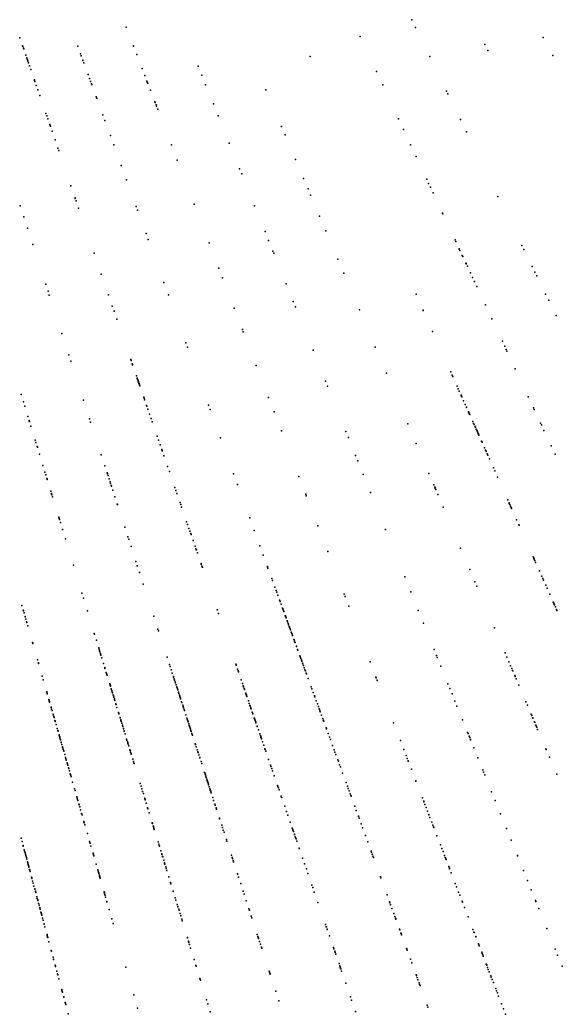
# Model space of a CAD drawing. Header units: metres. Extents: x -4327 to 4266, y -3886 to 3992.
# Drawn here: x 237.8 to 371.8, y -932.2 to -686.2 of the extents above; entities that cross this region are included whole.
import ezdxf

# ---------------------------------------------------------------- set-up
doc = ezdxf.new("R2010")
doc.units = ezdxf.units.M

msp = doc.modelspace()

# ---------------------------------------------------------------- linework, layer by layer
for p in [(334.67, -686.18, 2480.16), (264.08, -687.96, -281.26), (335.6, -688.08, 2477.41), (237.81, -690.65, -272.88), (321.88, -690.27, 2498.49), (367.18, -690.57, 2468.82), (238.49, -692.62, -229.87), (238.55, -692.8, -246.28), (238.69, -693.21, -227.87), (238.74, -693.35, -234.07), (252.11, -692.67, 2526.41), (265.87, -692.63, -275.77), (265.9, -692.68, 2527.6), (352.74, -692.29, 2495.07), (239.27, -694.88, -230.62), (239.29, -694.94, -223.61), (239.49, -695.54, -259.37), (239.62, -695.9, 2477.23), (239.65, -696, -230.99), (239.69, -696.12, -230.59), (252.79, -694.54, -267.42), (252.98, -695.06, -271.73), (253.37, -696.13, -248.1), (266.69, -694.76, 2480), (309.52, -695.2, 2501.3), (339.1, -695.25, 2488.81), (353.48, -693.74, 2481.2), (369.52, -694.97, 2493.99), (239.79, -696.41, -275.15), (239.94, -696.83, -228.18), (240.18, -697.54, -214.38), (240.5, -698.46, -270.01), (253.4, -696.2, -263.95), (253.61, -696.79, -261.44), (268.03, -698.24, -265.08), (281.85, -697.61, 2482.75), (241.38, -701.03, -228.22), (254.66, -699.68, -260.25), (255.02, -700.66, 2494.7), (268.68, -699.95, -266.65), (282.76, -699.86, -261.98), (325.92, -698.94, 2510.21), (241.42, -701.15, -268.76), (241.53, -701.45, -269.33), (241.87, -702.43, -219.84), (242.22, -703.47, -264.15), (255.28, -701.39, 2482.47), (255.52, -702.03, 2519.57), (255.58, -702.19, -254.8), (269.21, -701.32, -266.25), (269.3, -701.55, -264.03), (269.42, -701.87, 2505.38), (283.72, -702.23, -256.86), (298.6, -703.46, 2516.78), (327.48, -702.28, 2493.11), (242.71, -704.89, -212.67), (256.68, -705.22, -271.99), (256.8, -705.55, -266.57), (270.08, -703.59, -256.97), (343.29, -703.85, 2490.8), (343.59, -704.46, 2488.22), (271.19, -706.47, -246.11), (271.26, -706.65, -267.34), (271.47, -707.19, -265.69), (271.6, -707.55, -265.36), (271.88, -708.27, -262.38), (285.62, -706.94, 2481.77), (244.24, -709.31, -244.43), (244.43, -709.89, -244.17), (244.69, -710.64, -202.93), (258.29, -709.65, -254.75), (286.84, -709.95, -250.87), (331.4, -710.7, 2484.7), (346.7, -710.83, 2501.19), (245.19, -712.1, -260.01), (245.27, -712.3, -201.2), (245.34, -712.51, -200.38), (258.8, -711.06, -243.81), (302.48, -712.59, 2490.72), (332.64, -713.34, 2517.84), (245.76, -713.73, 2490.88), (246.49, -715.85, -202.64), (260.17, -714.82, -260.31), (303.35, -714.64, 2478.77), (348.18, -713.88, 2469.67), (247.19, -717.9, -194.37), (260.99, -717.07, 2503.27), (275.28, -717.12, 2505.13), (289.57, -716.72, 2501.54), (334.39, -717.11, 2507.11), (247.4, -718.51, -213.2), (305.93, -720.72, 2519.13), (335.73, -719.98, -310.68), (262.86, -722.2, 2501.6), (276.71, -720.87, -260), (292.12, -723.02, 2475.59), (292.63, -724.28, 2475.16), (292.64, -724.31, 2498.99), (307.93, -725.44, 2487.65), (338.35, -725.6, 2475.51), (250.41, -727.23, -204.07), (264.14, -725.73, 2475.32), (309.02, -728, 2501.19), (338.83, -726.63, 2488.27), (339.27, -727.56, 2472.97), (251.45, -730.25, 2489.71), (251.5, -730.4, -203.15), (309.66, -729.52, 2482.83), (339.94, -729.01, -316.09), (355.97, -729.85, 2473.89), (237.9, -732.19, -199.32), (251.69, -730.96, -202.86), (252.32, -732.79, -203.37), (266.54, -732.32, -275.25), (280.91, -731.8, 2479.02), (295.81, -732.15, -264.45), (238.78, -734.89, -194.23), (266.9, -733.3, -272.28), (311.88, -734.75, 2491.25), (342.27, -734, -313.67), (342.34, -734.14, -285.11), (239.69, -737.68, 2490.77), (268.99, -739.04, -260.53), (298.41, -738.58, 2481.53), (313.42, -738.38, 2494.19), (241.01, -741.77, 2490.22), (269.54, -740.55, 2482.93), (284.57, -741.32, 2473.68), (299.28, -740.76, 2484.19), (345.37, -740.64, -278.15), (345.53, -740.98, -311.03), (346.38, -742.81, -274.98), (346.4, -742.87, -274.01), (361.9, -742, -298.18), (256.13, -743.86, -200.03), (300.36, -743.41, 2483.79), (300.57, -743.94, -256.12), (346.58, -743.24, -275.14), (347.14, -744.44, -267.14), (347.16, -744.49, -313.53), (347.26, -744.69, 2480.45), (362.38, -742.99, -298.07), (286.98, -747.62, 2471.5), (316.4, -745.39, 2489.88), (348.05, -746.4, 2499.83), (348.07, -746.44, -274.83), (348.1, -746.51, 2504.79), (348.4, -747.15, -281.1), (364.43, -747.2, -293.12), (257.93, -749.07, 2491.32), (287.9, -750.01, 2497.99), (317.85, -748.81, 2501.29), (349.16, -748.78, -303.01), (349.68, -749.89, -286.16), (365.11, -748.6, 2486.99), (365.57, -749.54, -276.25), (244.21, -751.6, 2494.56), (273.39, -751.13, 2490.1), (303.6, -751.45, 2482.82), (350.14, -750.89, -286.04), (350.73, -752.15, -302.32), (244.77, -753.32, 2500.28), (245.08, -754.29, -196.14), (259.7, -754.22, 2475.66), (274.5, -754.18, -247.05), (335.72, -754.05, 2482.63), (367.75, -754.01, -286.56), (260.65, -756.99, 2475.51), (290.79, -757.53, 2481.19), (305.39, -755.87, 2492.83), (305.93, -757.2, 2492.62), (352.85, -756.7, -274.05), (368.51, -755.57, -277.46), (261.08, -758.23, 2479.55), (321.71, -757.91, 2513.06), (337.47, -757.98, 2481.99), (337.52, -758.08, 2509.61), (354.46, -760.13, 2486.35), (370.36, -759.36, -320.88), (261.76, -760.2, 2476.77), (248.18, -763.81, 2478.64), (292.81, -762.8, 2480.12), (293.03, -763.37, 2495.71), (339.83, -763.28, 2476.87), (278.83, -766.07, 2492.83), (279.22, -767.16, -245.46), (325.62, -767.12, 2488.41), (325.63, -767.14, 2515.81), (357.05, -765.69, -15.9), (357.63, -766.95, 2472.97), (249.89, -769.09, -196.71), (310.27, -767.94, 2491.17), (357.99, -767.71, 2520.2), (358.17, -768.11, -278.19), (250.38, -770.6, 2514.69), (265.19, -770.17, 52.72), (265.29, -770.47, 58.99), (265.56, -771.25, 2485.05), (265.62, -771.42, 47.44), (265.64, -771.47, 76.54), (265.64, -771.47, 36.74), (265.67, -771.57, 66.69), (296.22, -771.68, 2490.67), (266.6, -774.25, 96.24), (266.79, -774.82, 2491.97), (328.38, -773.61, 2469.14), (344.29, -773.3, 2473.68), (344.65, -774.1, 2502.96), (344.81, -774.45, 2490.68), (360.22, -772.5, -48.63), (266.83, -774.92, 94.51), (266.91, -775.17, 43.64), (267.01, -775.44, 82.36), (267.06, -775.59, 99.13), (267.09, -775.69, 58.94), (267.12, -775.76, 95.52), (267.16, -775.9, 55.81), (267.23, -776.08, 96.92), (267.24, -776.13, 74.75), (267.25, -776.16, 58.98), (267.28, -776.24, 2478.31), (267.28, -776.25, 64.39), (267.35, -776.45, 61.7), (267.44, -776.71, 61.27), (313.34, -775.55, -268.51), (313.84, -776.79, 2506.17), (345.87, -776.84, 2525.43), (238.13, -778.9, -202.37), (268.42, -779.56, 101.92), (268.5, -779.78, 97.84), (299.25, -779.58, 2488.9), (346.13, -777.43, 1.16), (346.41, -778.06, 2480.08), (346.85, -779.03, 35.6), (346.91, -779.17, 37.94), (347.03, -779.43, 37.02), (363.45, -779.43, -35.9), (238.68, -780.69, 2491.67), (239, -781.72, 2504.21), (253.52, -780.25, 2481.13), (268.64, -780.19, 65.62), (269.14, -781.63, 51.24), (269.19, -781.77, 63.48), (284.46, -781.53, 2469.99), (347.46, -780.41, 2500.87), (347.86, -781.31, 2.1), (348.17, -781.99, 0.7), (364.73, -782.17, -276.52), (239.78, -784.28, -172.22), (269.45, -782.54, 2502.97), (269.87, -783.76, -200.2), (284.85, -782.62, 2500.44), (300.62, -783.15, 2495.79), (348.68, -783.14, 41.41), (348.72, -783.23, 48.92), (348.74, -783.28, 43.29), (348.79, -783.4, 77.15), (348.86, -783.55, 78.1), (348.89, -783.61, 40.97), (348.89, -783.63, 45.66), (348.99, -783.84, 40.98), (364.93, -782.59, 2479.18), (240.1, -785.33, -146.88), (240.1, -785.34, -149.66), (240.12, -785.41, -162.67), (240.17, -785.55, -168.29), (240.51, -786.68, 2496.98), (255.02, -784.87, 2523.48), (255.29, -785.7, 2498.46), (270.22, -784.77, 54.17), (270.53, -785.66, 114.24), (333.69, -786.13, 2500.16), (349.75, -785.55, 13.37), (349.96, -786.02, 12.91), (350.09, -786.31, 6.34), (350.3, -786.79, -3.05), (350.34, -786.88, 53.39), (350.39, -786.98, 51.51), (366.51, -785.98, 2494.29), (366.7, -786.39, 2482.48), (271.72, -789.14, 2501.18), (287.38, -789.58, 2513.52), (302.43, -787.85, 2506.24), (318.4, -788.06, -242.97), (318.99, -789.53, 2506.29), (350.59, -787.43, 47.29), (350.64, -787.55, -27.04), (350.8, -787.9, -7.29), (350.8, -787.9, 7.76), (350.9, -788.13, 8.23), (350.99, -788.35, -9.18), (351.05, -788.48, 76.7), (351.1, -788.58, -8.71), (351.14, -788.67, -27.55), (351.22, -788.86, 88.14), (351.26, -788.95, 2475.16), (367.34, -787.77, 22.52), (241.58, -790.18, -163.19), (241.76, -790.76, 2514.53), (242.07, -791.76, -146.22), (242.12, -791.93, -149.51), (272.09, -790.19, 100.53), (272.47, -791.3, 31.74), (272.49, -791.36, 2485.62), (335.76, -791, 2475.87), (351.92, -790.43, -4.48), (351.95, -790.48, 85.46), (352.03, -790.67, -3.07), (352.64, -792.04, 0.24), (369.13, -791.61, -275.13), (242.63, -793.6, -204.75), (257.91, -793.78, -172.42), (257.92, -793.79, 2487.72), (272.87, -792.47, 2502.63), (272.97, -792.76, 133.5), (272.99, -792.81, 136.32), (273.4, -794.01, 106.6), (320.77, -793.94, -253.39), (352.9, -792.63, -43.81), (352.92, -792.68, -42.86), (353.03, -792.93, 2509.64), (353.05, -792.96, -2.13), (353.3, -793.53, -32.94), (353.45, -793.85, -30.11), (353.47, -793.92, 82.96), (370.07, -793.62, -12.18), (243.5, -796.45, 2514.14), (258.8, -796.49, -205.17), (274.32, -796.69, 2511.42), (321.31, -795.27, -242.16), (353.87, -794.81, 2493.58), (354.85, -797.01, -43.1), (244, -798.08, 2496.45), (244.2, -798.73, -183.97), (259.36, -798.22, -199.8), (259.45, -798.5, -166.77), (259.46, -798.54, 2507.14), (259.59, -798.94, -196.6), (274.76, -797.96, 103.39), (290.64, -798.52, 2478.89), (306.76, -799.14, 2492.62), (322.68, -798.67, -233.58), (338.91, -798.43, -227.6), (355.17, -797.73, 78.56), (355.87, -799.3, -37.48), (244.49, -799.69, 2474.52), (244.54, -799.86, -139.73), (244.56, -799.93, 2511.36), (259.86, -799.75, -201.64), (260.09, -800.46, -187.31), (260.24, -800.92, -166.8), (260.38, -801.36, -157.83), (260.43, -801.52, -182.26), (260.44, -801.54, -152.64), (276.12, -801.9, -195.07), (291.59, -801.15, 2495.91), (340.11, -801.25, -246.77), (340.34, -801.79, -247.45), (340.41, -801.96, -244.94), (245.44, -802.81, -182.03), (245.61, -803.35, -172.1), (245.64, -803.45, -174.04), (245.7, -803.66, 2518.49), (245.87, -804.22, -144.27), (260.76, -802.54, -156.63), (261.29, -804.16, -158.38), (276.38, -802.66, 122.85), (276.62, -803.36, 142.42), (308.46, -803.56, 2519.8), (308.6, -803.93, 2520.98), (324.47, -803.1, -237.92), (340.44, -802.03, -241.89), (340.48, -802.11, -243.45), (340.59, -802.38, -241.48), (341.1, -803.58, -222.97), (261.89, -806, -194.44), (261.91, -806.07, -193), (277.38, -805.56, -194.98), (277.57, -806.12, -191.21), (277.77, -806.72, -191.84), (342.44, -806.73, -241.25), (358.38, -804.94, -88), (358.7, -805.65, -85.16), (358.77, -805.81, -50.33), (358.89, -806.09, -82.78), (359.06, -806.47, -50.85), (359.22, -806.81, -82.37), (247.4, -809.22, -135.68), (359.28, -806.96, -45.57), (359.29, -806.98, -39.77), (359.3, -807, -49.44), (359.34, -807.08, -37.37), (247.51, -809.56, 2500.59), (247.57, -809.76, 2483.36), (247.82, -810.58, -137.81), (263.73, -811.69, -148.33), (279.02, -810.35, -168.78), (279.27, -811.06, 2467.13), (294.61, -809.42, 2521.69), (311.44, -811.34, 2477.76), (360.59, -809.9, 2497.04), (361.13, -811.12, -74.51), (361.17, -811.2, -76.47), (248.34, -812.28, -172.57), (264.52, -814.1, -154.07), (279.59, -812, -206.42), (279.83, -812.68, -157.12), (280.03, -813.26, -186.01), (280.11, -813.51, -181.16), (295.74, -812.53, -143.49), (328.18, -812.28, 2476.09), (249.04, -814.56, -120.42), (264.7, -814.66, -191.62), (265.28, -816.45, 2490.97), (280.63, -815.02, -154.66), (281.12, -816.42, -154.92), (297.12, -816.33, -148.05), (281.33, -817.05, -152.61), (281.42, -817.31, -179.06), (281.67, -818.02, 135.82), (297.95, -818.6, 2501.13), (313.91, -817.75, 2506.08), (346.74, -816.88, 2490.89), (364.65, -819.01, -273.29), (251.04, -821.13, -121.87), (266.49, -820.17, -175.21), (266.83, -821.23, 2487.91), (282.6, -820.72, -193.18), (282.65, -820.89, -191.23), (282.8, -821.32, -190.34), (282.86, -821.49, 139.8), (282.9, -821.61, -192.39), (298.99, -821.45, 2483.65), (299.03, -821.57, 192.58), (364.8, -819.35, -88.58), (364.85, -819.46, -79.22), (364.9, -819.57, -93.55), (364.9, -819.59, -272.95), (365.02, -819.86, -82.71), (365.06, -819.93, -94.58), (365.28, -820.44, -94.14), (267.38, -822.92, -184.66), (299.12, -821.83, 2497.82), (332.91, -823.98, -213.61), (348.98, -822.16, -232.81), (366.22, -822.53, -276.08), (366.8, -823.85, -125.49), (366.81, -823.86, -269.54), (268.31, -825.77, -178.87), (300.05, -824.37, -134.29), (300.23, -824.87, 175.85), (300.82, -826.51, 209.89), (350.28, -825.22, -248.35), (350.76, -826.33, 2485.35), (367.05, -824.41, -119.06), (367.24, -824.84, -267.72), (367.79, -826.07, -262.23), (253.14, -828, -144.16), (301.13, -827.35, 277.87), (301.28, -827.77, -126.99), (301.56, -828.53, 201.79), (317.95, -828.29, 2498.92), (318.18, -828.88, -145.84), (334.4, -827.68, 2492.73), (368.1, -826.77, -261.38), (368.77, -828.26, -119.61), (238.32, -831.11, -87.3), (253.52, -829.24, -136.13), (302.01, -829.77, 251.9), (302.07, -829.92, 268.17), (302.12, -830.06, 156), (302.37, -830.76, 204.87), (319.09, -831.26, -132.82), (369.65, -830.25, -138.1), (369.65, -830.25, -138.1), (369.77, -830.51, -96.8), (369.87, -830.74, -136.16), (369.9, -830.8, -100.85), (369.93, -830.88, -102.37), (370.15, -831.37, -133.22), (238.64, -832.25, -71.7), (238.68, -832.38, -76), (238.83, -832.9, -75.57), (239.1, -833.84, -100.51), (239.11, -833.87, -102.43), (254.48, -832.37, -141.02), (270.88, -833.69, 2499.23), (270.89, -833.7, -147.92), (286.55, -832.19, -167.85), (286.86, -833.09, 2485.98), (302.72, -831.73, 260.87), (302.76, -831.83, 222.5), (302.77, -831.85, 197.52), (302.78, -831.87, 241.09), (302.88, -832.15, 215.93), (302.93, -832.29, 193.06), (303.04, -832.59, 185.56), (303.41, -833.61, 249.41), (303.42, -833.65, 218.88), (303.45, -833.73, 256.25), (303.5, -833.86, 171.23), (336.28, -832.33, 2489.6), (370.45, -832.05, -126.23), (370.55, -832.28, -126.27), (239.28, -834.47, -82.39), (239.46, -835.08, -72.42), (239.51, -835.26, 2486.02), (239.76, -836.14, 2475.63), (303.59, -834.12, 247.47), (303.88, -834.91, 207.93), (303.95, -835.09, 231.12), (303.96, -835.13, -142), (304.1, -835.51, 166.04), (304.2, -835.77, 185.25), (304.23, -835.87, 250.08), (304.38, -836.27, 237.16), (304.42, -836.38, 196.56), (337.54, -835.44, -204.66), (256.2, -837.98, -118.53), (256.25, -838.14, -120.98), (271.94, -836.95, 2495.9), (272.08, -837.37, 2471.34), (304.43, -836.41, 235.64), (304.47, -836.53, 2494.41), (304.59, -836.86, -133.35), (304.59, -836.87, 167.82), (304.67, -837.06, 275.8), (304.69, -837.12, 257.29), (304.88, -837.66, 257.98), (305.02, -838.02, 152.49), (305.07, -838.16, 212.85), (305.19, -838.5, 177.24), (355.11, -836.58, 2511.89), (240.92, -840.2, -74.79), (240.97, -840.37, -69.52), (241, -840.45, -65.21), (256.71, -839.65, -102.71), (305.55, -839.48, 2494.61), (305.57, -839.55, 168.87), (305.59, -839.6, 2461.08), (305.71, -839.92, 165.41), (305.8, -840.19, -150.88), (305.81, -840.21, 212.34), (306.14, -841.11, 241.15), (306.18, -841.22, 246.42), (257.29, -841.57, -81.1), (257.38, -841.86, -74.84), (257.52, -842.31, 182.46), (257.59, -842.55, -116.73), (257.72, -842.97, -117.27), (257.76, -843.1, -68.18), (257.81, -843.26, 238.6), (257.83, -843.31, 235.52), (257.85, -843.39, 189.22), (306.44, -841.94, 287.61), (306.51, -842.13, 299.04), (306.52, -842.15, 141.19), (307.02, -843.54, 282.23), (307.07, -843.66, 151.5), (340.18, -841.98, -134.45), (340.79, -843.47, -123.05), (357.75, -842.8, 2483.88), (242.15, -844.48, -69.38), (242.37, -845.25, 234.33), (242.42, -845.43, 206.84), (242.43, -845.46, -72.36), (258.04, -844, 183.82), (258.48, -845.46, -114.68), (274.18, -843.84, 218.4), (274.78, -845.67, 192.3), (274.94, -846.18, 209.25), (291.17, -845.63, 2467.68), (291.24, -845.82, 197.04), (307.17, -843.94, 266.3), (307.27, -844.22, 140.03), (307.37, -844.5, 209.29), (307.4, -844.59, 148.64), (307.49, -844.82, 163.33), (307.68, -845.34, 137.21), (307.75, -845.54, 300.8), (307.9, -845.95, -136.3), (324.36, -844.99, -128.97), (340.98, -843.97, -210.41), (341.83, -846.06, 2504.97), (358.2, -843.86, -230.43), (358.68, -845, -192.77), (359.1, -845.98, 2480.73), (243.33, -848.58, -46.51), (258.79, -846.45, 198), (258.84, -846.63, -106.99), (259.15, -847.64, -108.59), (259.22, -847.87, -83.17), (259.31, -848.16, 221.9), (259.31, -848.17, 242.58), (259.35, -848.31, 203.01), (275.21, -847.02, 204.33), (275.47, -847.81, 181.62), (275.75, -848.68, 196.56), (291.57, -846.79, 146.61), (291.74, -847.28, 188.68), (291.8, -847.45, 184.13), (308.09, -846.47, 130.86), (308.1, -846.5, -128.86), (308.27, -846.98, 227.08), (308.37, -847.25, -119.45), (308.58, -847.81, 156.8), (308.63, -847.97, 128.58), (359.39, -846.67, -188.96), (359.58, -847.12, -218.02), (359.62, -847.22, -216.46), (360.11, -848.36, -173.15), (360.19, -848.56, -177.36), (360.24, -848.67, -172.7), (243.58, -849.48, 199.71), (260.01, -850.44, 199.95), (260.01, -850.47, 183.21), (260.09, -850.7, -72.21), (260.15, -850.9, -140.18), (260.17, -850.99, 278.71), (260.18, -851, 194.99), (275.79, -848.81, 221.23), (275.93, -849.22, 195.15), (276.03, -849.54, 210.59), (276.18, -849.98, 242.35), (276.26, -850.23, 158.89), (276.42, -850.73, 205.23), (292.49, -849.46, 188.66), (292.8, -850.35, 282.75), (293, -850.93, 182.33), (293.01, -850.96, 173.16), (309.07, -849.17, 320.28), (325.81, -848.77, -150.36), (325.89, -848.97, -144.29), (325.9, -848.99, -147.34), (326.1, -849.52, -145.4), (326.14, -849.63, -134.74), (343.61, -850.47, -117.45), (360.47, -849.21, -187.96), (361.15, -850.82, -219.51), (244.43, -852.42, 206.51), (244.47, -852.58, 250.93), (244.53, -852.78, -64.71), (244.55, -852.85, 204.58), (244.57, -852.92, 197.47), (244.58, -852.94, 250.51), (260.39, -851.69, 240.46), (260.4, -851.74, 277.89), (260.51, -852.1, 221.9), (260.53, -852.16, 204.45), (260.64, -852.51, 199.42), (260.7, -852.71, 160.49), (260.84, -853.17, -110.78), (260.93, -853.46, 163.14), (276.58, -851.24, 201.76), (276.67, -851.49, 2478.76), (276.73, -851.7, 236.56), (276.82, -851.96, -143.64), (277.01, -852.56, 179.58), (277.03, -852.63, 2490.56), (277.12, -852.89, 170.01), (277.26, -853.3, 225), (277.33, -853.54, 163.55), (277.35, -853.61, 172.69), (277.36, -853.62, -145.42), (293.09, -851.2, -157.98), (293.23, -851.59, 210.78), (293.32, -851.88, 252.77), (293.64, -852.8, -161.32), (293.68, -852.9, 272.29), (293.79, -853.22, 272.93), (293.79, -853.23, 256.89), (293.8, -853.25, 182.83), (293.85, -853.41, 275.68), (293.92, -853.61, -157.92), (309.81, -851.2, 262.15), (310, -851.73, 166.2), (310.32, -852.59, 122.22), (310.63, -853.45, 310.24), (344.07, -851.59, 2466.81), (344.62, -852.96, 2508.37), (244.99, -854.37, 213.13), (245.01, -854.46, 210.59), (245.08, -854.71, 211.67), (245.11, -854.79, -42.47), (245.11, -854.81, 210.16), (245.16, -854.98, -38.1), (261.02, -853.74, 183.92), (261.15, -854.17, 148.72), (261.21, -854.37, 245.4), (261.22, -854.4, -108.46), (261.27, -854.58, 2482.56), (261.53, -855.42, 145.43), (261.54, -855.47, -72.61), (261.58, -855.61, 263.7), (277.44, -853.87, 180.37), (277.48, -853.98, 248.75), (277.54, -854.17, 168.23), (277.78, -854.93, 158.25), (277.84, -855.11, 154.24), (278.04, -855.73, 225.12), (278.15, -856.05, 238.82), (294.27, -854.63, 185.69), (294.51, -855.31, 200.28), (294.68, -855.81, 193.16), (294.71, -855.91, 243.88), (294.73, -855.97, 191.14), (310.72, -853.7, 148.21), (311.07, -854.66, 114.95), (311.35, -855.44, 131.23), (311.58, -856.05, -109.08), (345.34, -854.74, -173.2), (345.84, -855.99, -118.22), (362.89, -854.92, -185), (363.25, -855.76, 2517.85), (245.53, -856.25, 2504.56), (245.55, -856.33, 246.27), (245.65, -856.69, 245.85), (245.77, -857.09, 218.44), (246.02, -857.96, 172.23), (246.07, -858.15, 222.32), (261.79, -856.28, -64.82), (262.17, -857.53, 144.28), (262.26, -857.8, -82.18), (262.27, -857.86, 145.34), (278.25, -856.35, 279.32), (278.27, -856.42, 158.02), (278.38, -856.77, 161.63), (278.4, -856.83, 152.53), (278.48, -857.07, 149.54), (278.82, -858.12, 141.14), (294.87, -856.37, 225.03), (294.91, -856.49, 221.4), (294.96, -856.63, 235.1), (295.24, -857.43, 181.15), (295.36, -857.79, 184.32), (295.41, -857.92, 232.81), (311.8, -856.67, 121.79), (311.83, -856.73, 126.87), (311.98, -857.15, 289.52), (312.06, -857.37, 349.38), (312.35, -858.19, -100.27), (364.17, -857.93, -212.77), (364.31, -858.26, -174.12), (246.19, -858.56, -38.75), (246.26, -858.82, -31.93), (246.46, -859.52, 252.97), (246.51, -859.68, 279.57), (246.53, -859.75, 253.04), (246.74, -860.5, 263.84), (262.55, -858.75, 203.45), (262.59, -858.9, 129.97), (262.74, -859.38, -68.51), (262.78, -859.52, -103.65), (262.8, -859.6, 231.68), (262.85, -859.75, 163.33), (262.99, -860.2, 272.06), (263.14, -860.68, 226.22), (263.23, -860.99, 157.49), (279.09, -858.94, 185.54), (279.17, -859.2, 269.48), (279.26, -859.47, 257.8), (279.32, -859.65, 285.81), (279.39, -859.86, 132.35), (279.54, -860.34, 226.33), (279.68, -860.78, 230.65), (279.74, -860.95, 264.13), (279.75, -860.99, 250.26), (295.75, -858.92, 235.72), (295.76, -858.94, 234.67), (295.89, -859.32, 214.26), (295.97, -859.57, 227.98), (296.01, -859.67, 195.59), (296.09, -859.89, -159.08), (296.13, -860.02, 239.21), (296.16, -860.11, 140.77), (296.44, -860.92, 231.51), (312.67, -859.06, 305.05), (312.8, -859.41, 2510.61), (312.87, -859.61, -102.46), (312.92, -859.73, 2473.73), (330.15, -860.07, -127.17), (347.2, -859.35, -162.64), (364.58, -858.9, -168.99), (364.59, -858.93, 2493.64), (364.99, -859.86, -215.93), (364.99, -859.87, -218.08), (365.04, -859.97, -215.42), (365.05, -859.99, -201.52), (365.32, -860.65, -172.5), (365.43, -860.9, -170.97), (247.03, -861.49, 213.35), (247.04, -861.53, 171.43), (247.18, -862.04, 241.6), (247.21, -862.11, 225.43), (247.23, -862.18, 291.16), (247.49, -863.11, 257.2), (247.5, -863.13, 179.88), (263.25, -861.04, 236.79), (263.39, -861.5, 167.22), (263.4, -861.56, 154.05), (263.41, -861.59, 166.73), (263.56, -862.08, 165.3), (263.58, -862.13, -82.09), (263.8, -862.85, 160.87), (279.82, -861.2, 281.44), (279.9, -861.43, 144.72), (279.98, -861.7, -134.65), (280.08, -862, 293.67), (280.16, -862.25, 246.38), (280.31, -862.71, 139.36), (280.34, -862.79, 271.69), (280.45, -863.15, -156.71), (280.46, -863.18, 240.8), (296.47, -861.02, 168.01), (296.77, -861.87, 227.53), (297.11, -862.87, 155.53), (297.24, -863.25, -157.65), (297.27, -863.35, -152.54), (313.49, -861.31, 124.49), (313.6, -861.6, -116.39), (314.02, -862.77, 112.48), (348.47, -862.5, -99.05), (348.59, -862.78, -83.2), (348.83, -863.37, 2488.48), (365.54, -861.15, 2495.94), (365.78, -861.72, 2477), (247.61, -863.53, -45.85), (247.64, -863.62, 159.68), (247.64, -863.63, 169.3), (247.67, -863.72, 168.81), (247.7, -863.84, 170.87), (247.79, -864.16, 170.42), (247.81, -864.2, 175.52), (247.82, -864.26, -34.59), (247.84, -864.34, 255.45), (248, -864.89, 164.98), (248.02, -864.95, -28.23), (248.18, -865.51, 258.45), (264.19, -864.13, 231.32), (264.27, -864.4, 287.44), (264.4, -864.8, 123.83), (264.46, -865, 285.47), (264.52, -865.21, 124.39), (264.58, -865.4, 311.32), (264.71, -865.83, 266.31), (281.15, -865.3, 2489.18), (281.21, -865.49, 143.37), (297.33, -863.51, 267), (297.34, -863.55, 232.75), (297.36, -863.61, 280.61), (297.4, -863.72, -156.2), (297.44, -863.82, -152.63), (297.51, -864.04, -155.74), (297.79, -864.84, -139.51), (298.08, -865.67, -146.8), (314.36, -863.69, -118.71), (314.55, -864.22, 328.22), (315.1, -865.72, 321.44), (331.84, -864.47, 2486.96), (348.98, -863.76, -207.86), (349.19, -864.27, 2516.13), (349.2, -864.29, -81.81), (248.33, -866.05, 177.42), (248.37, -866.18, 2490.5), (248.44, -866.4, 157.66), (248.52, -866.7, 300.86), (248.63, -867.07, 302.08), (248.64, -867.11, 297.18), (248.88, -867.96, 295.29), (265.01, -866.8, 200.17), (265.01, -866.8, 109.54), (265.01, -866.82, 238.38), (265.02, -866.84, -107.04), (265.05, -866.92, 116.58), (265.17, -867.35, 158.65), (265.28, -867.68, 156.67), (265.34, -867.9, -63.21), (281.39, -866.02, 2487.04), (281.65, -866.82, -132.41), (281.79, -867.26, 276.89), (281.86, -867.46, 133.01), (282.03, -868.01, 283.67), (298.37, -866.54, 281.56), (298.42, -866.67, 292.03), (298.57, -867.11, 2492.12), (315.48, -866.77, -126.3), (315.68, -867.33, 339.65), (315.91, -867.96, 103.96), (332.7, -866.72, 2468.71), (333.28, -868.22, -114.45), (350.01, -866.29, -171.85), (367.84, -866.57, 2495.06), (367.89, -866.7, -200.94), (249.09, -868.69, -10.1), (249.18, -868.98, -36.75), (249.28, -869.33, 285.96), (249.46, -869.98, 153.74), (249.48, -870.04, -34.33), (249.54, -870.26, 270.05), (249.63, -870.57, -32.86), (265.7, -869.08, 328.25), (265.9, -869.71, 115.44), (266.01, -870.08, -66.36), (266.05, -870.2, -71.37), (282.26, -868.72, 290.47), (282.29, -868.8, -150.05), (282.59, -869.71, 117.6), (282.74, -870.17, -142.61), (299.27, -869.14, 130.98), (299.76, -870.58, 147.63), (316.39, -869.28, 119.48), (316.52, -869.63, -101.61), (316.84, -870.52, 311.93), (333.54, -868.91, -114.54), (333.76, -869.48, -117.71), (333.81, -869.61, -114.63), (350.99, -868.73, 2475.09), (368.7, -868.61, 227.9), (249.83, -871.26, 347.64), (249.88, -871.43, 262.36), (250.03, -871.96, -26.97), (250.26, -872.75, 344.26), (250.31, -872.93, 343.77), (250.37, -873.16, 134.49), (283.46, -872.39, -104.77), (283.49, -872.5, 124.09), (283.57, -872.74, -127.69), (283.6, -872.84, -144.08), (283.66, -873.01, -132.84), (299.87, -870.88, 145.62), (300.04, -871.38, 285.33), (300.26, -872.01, 307.75), (300.69, -873.26, -135.71), (317.01, -870.97, 119.2), (317.58, -872.53, 303.1), (334.57, -871.58, -103.02), (352.21, -871.76, -94.93), (352.43, -872.31, -80.5), (352.7, -872.97, -77.98), (370.49, -872.82, 233.39), (250.45, -873.42, 136.05), (250.83, -874.75, -0.74), (267.54, -875.09, -41.2), (267.75, -875.76, 111.18), (283.76, -873.32, -128.8), (283.87, -873.67, -116.61), (284, -874.05, -90.77), (284.09, -874.34, -122.82), (284.13, -874.47, -88.79), (284.2, -874.67, -116.23), (284.22, -874.74, -80.22), (284.24, -874.79, -124.92), (284.31, -875.03, -113.22), (284.39, -875.26, 117.33), (284.42, -875.34, 298.22), (284.44, -875.41, -96.49), (301.51, -875.64, -123.21), (318.42, -874.86, 340.3), (335.66, -874.43, 2466.12), (335.71, -874.55, -122.55), (251.33, -876.48, -28.6), (251.43, -876.83, -24.63), (267.95, -876.43, 2469.69), (268.15, -877.08, 247.63), (268.32, -877.62, 2506.53), (284.6, -875.91, -109.77), (284.76, -876.41, -77.33), (284.82, -876.58, -83.93), (284.87, -876.75, -66.23), (284.91, -876.86, -103.26), (284.98, -877.08, -74.86), (285.01, -877.17, -104.83), (285.09, -877.41, -90.61), (301.56, -875.81, -123.75), (301.59, -875.89, -121.19), (301.7, -876.19, -129.98), (301.86, -876.68, -112.56), (318.77, -875.81, 118.31), (318.96, -876.33, -107.54), (319.18, -876.93, -114.84), (319.45, -877.67, -101.52), (319.61, -878.11, -99.5), (354.41, -877.18, 2499.17), (251.88, -878.41, 143.46), (251.98, -878.75, 2488.39), (251.98, -878.77, 134.33), (251.99, -878.78, 130.77), (252.06, -879.04, -8.23), (252.14, -879.31, -0.75), (252.41, -880.24, 128.95), (252.45, -880.4, 125.92), (268.65, -878.73, 369.8), (268.72, -878.93, -50.93), (268.76, -879.08, 109.56), (268.79, -879.17, -50.95), (269.03, -879.97, -32.38), (285.46, -878.55, 303.21), (285.7, -879.3, 127.11), (286.02, -880.26, -70.56), (286.07, -880.44, 2503.04), (302.41, -878.26, -115.34), (302.49, -878.49, -117.43), (302.51, -878.55, -114.86), (319.67, -878.28, 359.07), (337.3, -878.7, 186.42), (337.61, -879.5, 183.39), (337.68, -879.68, 266.58), (337.91, -880.28, 183.01), (355.26, -879.3, 2496.97), (252.59, -880.89, 345.19), (252.8, -881.62, 134.77), (253.07, -882.57, 140.03), (253.16, -882.86, 129.33), (269.38, -881.1, 124.62), (269.47, -881.4, 124.15), (269.78, -882.41, -30.96), (286.3, -881.13, 122.23), (286.32, -881.19, -64.03), (286.4, -881.46, 102.78), (286.41, -881.49, 106.88), (303.27, -880.76, -120.31), (303.72, -882.07, -117.39), (304.02, -882.94, -107.68), (320.57, -880.75, 106.01), (320.96, -881.83, 111.33), (338.19, -881.02, 2501.14), (338.57, -882, -111.03), (338.86, -882.75, 229.46), (338.91, -882.9, -100.18), (356.61, -882.65, -92.97), (253.64, -884.55, 10.29), (253.64, -884.56, 127.54), (253.65, -884.57, 7.78), (253.7, -884.76, -24.86), (253.72, -884.84, 3.26), (253.86, -885.31, 115.89), (270.53, -884.86, -47.23), (270.54, -884.91, 289.26), (270.57, -885.01, -38.64), (287.13, -883.7, 2503.91), (287.17, -883.83, 339.1), (287.71, -885.47, 116.12), (304.62, -884.67, -92.93), (321.47, -883.22, 2478.79), (321.48, -883.27, -84.56), (321.65, -883.73, 2500.76), (322.15, -885.09, -98.22), (339.17, -883.56, 226.94), (339.59, -884.66, 191.45), (339.9, -885.47, -111.47), (254.48, -887.48, 4.28), (270.78, -885.67, 87.39), (270.78, -885.68, -45.25), (270.79, -885.71, -11.37), (270.8, -885.74, -8.84), (270.81, -885.79, -30.07), (270.84, -885.86, -27.54), (270.92, -886.13, 84.89), (270.92, -886.14, 2509.64), (270.95, -886.24, -5.31), (271.02, -886.47, -7.33), (287.89, -886.04, -62.85), (288.09, -886.65, 112.15), (288.26, -887.19, 343.28), (305.12, -886.13, 332.74), (305.24, -886.5, 2505.58), (305.3, -886.65, 328.91), (305.43, -887.03, -82.33), (305.64, -887.65, 330.43), (305.65, -887.68, -77.24), (305.66, -887.71, -79.82), (305.68, -887.75, -79.31), (322.51, -886.1, -92.61), (323.21, -888.01, -94.9), (340.06, -885.88, -114.15), (340.1, -886, -111.01), (358.06, -886.23, -41.99), (238.12, -888.68, -36.4), (238.34, -889.48, -40.46), (238.59, -890.43, 2513.54), (255.04, -889.44, 123.61), (255.13, -889.76, 126.74), (255.18, -889.91, 123.68), (271.97, -889.58, -37.82), (272.15, -890.17, 109.4), (288.86, -889.01, -52.82), (288.99, -889.42, 353.44), (305.86, -888.28, 325.49), (306, -888.68, -70.1), (306.06, -888.85, 342.45), (306.25, -889.42, 2464.59), (323.78, -889.58, -73.21), (340.9, -888.07, 2496.4), (341.76, -890.33, 279.38), (359.24, -889.16, 2484.07), (238.64, -890.61, -20.37), (238.89, -891.55, 235.22), (238.97, -891.86, 180.26), (239.07, -892.22, 237.54), (239.08, -892.26, 5.29), (239.18, -892.63, 232.82), (239.25, -892.91, 188.86), (255.38, -890.6, 30.58), (255.88, -892.38, 100.39), (255.9, -892.42, 14.94), (256.01, -892.8, 93.78), (272.27, -890.56, -1.78), (272.3, -890.66, -27.18), (272.65, -891.79, -36.38), (272.86, -892.5, 29.79), (272.92, -892.67, 9.42), (272.93, -892.72, 362.73), (290.11, -892.85, 103.59), (306.85, -891.16, -89.46), (306.86, -891.2, 334.06), (324.62, -891.89, -93.74), (324.72, -892.15, -98.48), (324.88, -892.59, -77.1), (342.11, -891.23, 275.15), (342.4, -891.97, 238.49), (342.77, -892.95, 233.22), (360.78, -892.97, 2502.84), (239.35, -893.28, 177.93), (239.4, -893.44, -31.54), (239.5, -893.84, 217.1), (239.51, -893.88, 197.49), (239.69, -894.54, 260.37), (239.73, -894.69, -2.27), (239.81, -894.99, 257.77), (239.84, -895.08, 178.81), (239.84, -895.1, 212.61), (239.85, -895.15, 221.15), (239.89, -895.27, 189.36), (239.91, -895.37, 260.07), (256.06, -893, 3.8), (256.66, -895.09, 115.11), (273.08, -893.19, -0.25), (273.11, -893.3, 26.76), (273.36, -894.13, 5.86), (273.55, -894.73, 2496.17), (273.57, -894.8, 2488.13), (273.66, -895.1, 124.53), (290.28, -893.39, -51.03), (290.37, -893.67, 2474.07), (290.53, -894.17, 100.11), (290.64, -894.49, -42.86), (307.69, -893.6, 2484.3), (308.17, -894.98, -74.76), (308.18, -895.02, -74.24), (325.06, -893.09, -85.5), (325.19, -893.45, -78.22), (342.96, -893.43, 2486.98), (342.99, -893.53, 231.71), (343.09, -893.77, 149.76), (343.14, -893.92, 147.11), (360.79, -892.99, -41.26), (239.98, -895.61, 192.6), (240.01, -895.73, 185.77), (240.04, -895.85, 265.67), (240.04, -895.86, 277.2), (240.19, -896.41, 182.23), (240.2, -896.43, 217.73), (240.23, -896.56, 189.1), (240.32, -896.87, 273.66), (240.32, -896.88, 2510.54), (257.05, -896.44, 2500.51), (257.15, -896.8, 10.94), (257.24, -897.09, 96.8), (257.28, -897.24, 87.56), (257.29, -897.29, 9.42), (257.3, -897.31, 7.89), (257.32, -897.38, 86.04), (257.45, -897.83, 48.18), (257.47, -897.9, 46.65), (273.86, -895.77, 285.54), (273.99, -896.18, 123.64), (274.12, -896.61, 342.7), (291.62, -897.51, 2509.42), (291.63, -897.55, -61.6), (308.61, -896.27, -79.55), (308.99, -897.38, -74.43), (343.8, -895.63, 186.21), (343.88, -895.84, -86.85), (343.98, -896.1, 236.26), (344.03, -896.22, 2486.63), (344.42, -897.25, 190.35), (362.26, -896.61, -177.86), (240.69, -898.28, 23.08), (240.72, -898.38, 2497.97), (240.73, -898.43, 15.47), (240.74, -898.44, 175.28), (240.76, -898.53, 6.34), (240.78, -898.62, 18.52), (240.96, -899.27, 279.37), (241.09, -899.77, 272.34), (257.51, -898.04, 43.6), (257.55, -898.19, 33.91), (257.6, -898.35, 88.7), (257.65, -898.52, 43.62), (274.61, -898.21, 0.26), (274.62, -898.24, 2489.44), (275.04, -899.62, 7.44), (275.15, -899.98, 2498.38), (291.88, -898.3, -36.85), (292.39, -899.88, 2495.38), (310, -900.3, 2494.72), (326.91, -898.18, -68.15), (327.02, -898.48, -73.94), (345.41, -899.83, 145.39), (363.26, -899.09, -39.42), (241.29, -900.52, 174.63), (241.48, -901.21, 311.89), (241.48, -901.22, 240.48), (241.49, -901.25, 170.56), (241.49, -901.25, 238.32), (241.63, -901.79, 241.17), (241.72, -902.12, 302.61), (258.62, -901.91, 48.4), (258.64, -901.98, 56.11), (258.66, -902.04, 50.46), (258.68, -902.14, 37.64), (258.69, -902.17, 86.5), (258.71, -902.21, 56.12), (258.71, -902.23, 51.5), (258.75, -902.38, 78.26), (258.83, -902.64, 86.54), (258.87, -902.79, 87.59), (275.69, -901.74, 10.03), (275.72, -901.85, 298.76), (293, -901.75, -50.47), (293, -901.76, -45.28), (293.24, -902.49, 93.2), (310.19, -900.86, -65.32), (310.58, -901.98, 2499.39), (328.55, -902.69, -60.07), (345.75, -900.71, 140.69), (346.23, -901.97, -97.02), (346.52, -902.72, 2492.51), (364.21, -901.45, -179.92), (242, -903.14, -2.29), (242.11, -903.58, 164.16), (242.2, -903.91, 150.05), (242.2, -903.91, 153.19), (242.24, -904.06, 147.46), (242.43, -904.78, 285.54), (242.55, -905.2, 280.65), (242.55, -905.21, 282.33), (258.99, -903.22, 76.79), (259.31, -904.31, 97.06), (259.32, -904.37, 18.73), (276.2, -903.42, 32.22), (276.36, -903.95, 30.69), (276.7, -905.03, 76.82), (293.77, -904.15, -58.93), (311.47, -904.57, -54.59), (329.18, -904.42, -58.6), (329.25, -904.62, 91.37), (329.44, -905.14, 2478.94), (347.12, -904.27, -78.09), (347.19, -904.47, -75.45), (365.28, -904.1, -56.7), (365.35, -904.28, -197.04), (242.71, -905.79, 144.07), (242.73, -905.88, 264.77), (242.82, -906.2, 146.23), (243.02, -906.97, 2468.18), (243.03, -907, 145.84), (243.07, -907.14, 262.93), (243.08, -907.18, 139.58), (243.12, -907.35, 271.3), (243.22, -907.69, 135.99), (259.88, -906.33, 2482.48), (276.87, -905.59, 7.49), (276.87, -905.62, 2.84), (277.07, -906.25, 13.18), (277.14, -906.47, 88.4), (277.39, -907.31, 48.43), (294.41, -906.1, -38.21), (294.53, -906.47, 2484.98), (329.77, -906.03, 2505.64), (330.23, -907.29, -61.96), (347.7, -905.8, 232.66), (366.08, -906.08, -31.72), (243.41, -908.41, 309.26), (243.55, -908.92, 329.47), (243.79, -909.83, 11.56), (243.81, -909.9, 328.1), (260.55, -908.63, 89.72), (260.86, -909.74, 59.18), (277.56, -907.84, 80.71), (277.81, -908.67, 39.15), (277.93, -909.08, 2470.41), (277.95, -909.14, 2511.33), (295, -907.91, -26.3), (295.15, -908.37, -34.66), (313.35, -910.04, -38.6), (330.51, -908.06, -64.66), (330.65, -908.46, 2492.05), (330.69, -908.58, -40.89), (330.75, -908.72, -48.3), (348.59, -908.11, -80.03), (348.61, -908.15, -76.29), (243.99, -910.59, 323.74), (244.51, -912.52, 9.02), (244.54, -912.64, 17.78), (296.47, -912.45, 83.15), (313.53, -910.55, -37.57), (313.55, -910.6, -42.31), (313.75, -911.2, -39.18), (313.77, -911.25, 2496.43), (331.63, -911.14, -56.39), (331.71, -911.35, -35.72), (331.99, -912.14, -50.61), (332.01, -912.18, -44.77), (332.14, -912.55, -35.24), (349.78, -911.22, 149.96), (350.04, -911.88, -88.41), (350.08, -911.98, 146.27), (368.07, -911, 2496.35), (244.55, -912.69, 2500.16), (244.58, -912.77, 22.94), (244.65, -913.04, 128.91), (244.67, -913.14, 27.59), (244.7, -913.25, 131.04), (244.98, -914.28, 312.4), (279.21, -913.26, 75.95), (279.24, -913.34, 2494.14), (279.47, -914.1, 51.4), (279.59, -914.49, 2505.46), (279.74, -914.97, 43.08), (296.64, -912.96, -24.35), (296.64, -912.96, -10.21), (296.73, -913.25, -31.17), (296.77, -913.37, 86.4), (296.79, -913.43, -10.74), (297.04, -914.2, -2.88), (297.26, -914.88, 79.67), (314.3, -912.8, -59.84), (350.47, -913.01, 239.02), (350.5, -913.09, 171.63), (351.17, -914.83, 2513.76), (351.26, -915.05, 2486.27), (245.57, -916.46, 137.83), (245.61, -916.61, 107.33), (280.01, -915.86, 44.69), (297.5, -915.62, 2501.91), (297.58, -915.85, -22.85), (315.31, -915.72, 2492.45), (315.41, -916.01, -48.39), (315.62, -916.62, -33.06), (315.62, -916.62, -33.06), (315.72, -916.93, -37.84), (315.86, -917.33, -33.08), (333.39, -915.97, -31.11), (333.43, -916.08, -15.69), (333.43, -916.09, -56.16), (333.54, -916.39, -24.21), (351.36, -915.32, 284.9), (351.96, -916.89, 180.09), (352.08, -917.2, 2496.11), (352.2, -917.51, 291.99), (370.14, -916.12, -53.13), (370.72, -917.57, -155.36), (245.99, -918.06, 133.31), (246.14, -918.59, 1.82), (246.15, -918.64, 2483.64), (280.86, -918.65, 71.12), (316.68, -919.69, -24.67), (334.34, -918.58, 2487.57), (334.67, -919.49, 2482.09), (352.33, -917.86, 284.53), (353.09, -919.82, -73.49), (353.12, -919.91, -61.08), (246.53, -920.05, 111.42), (246.59, -920.29, 129.4), (246.62, -920.39, 331.88), (246.93, -921.57, 123.22), (247.1, -922.19, 107.46), (247.13, -922.31, 2481.38), (247.16, -922.41, 322.71), (247.17, -922.47, 323.31), (263.97, -920.57, 2500.91), (281.31, -920.11, 33.86), (281.36, -920.28, 2521.34), (299.44, -921.59, -21.41), (299.51, -921.78, -7.67), (299.58, -922.01, -9.25), (299.67, -922.29, 1.32), (316.87, -920.25, -30.53), (316.97, -920.56, -27.89), (317.05, -920.77, 2506.2), (317.09, -920.89, -9.3), (317.12, -920.99, -29.49), (317.31, -921.53, 2512.33), (335.76, -922.49, -32.94), (353.19, -920.09, -72.97), (353.41, -920.67, 148.21), (353.58, -921.11, 197.66), (353.81, -921.71, 160.51), (371.82, -920.28, -178.64), (247.43, -923.43, 48.8), (282.31, -923.39, 2493.04), (282.36, -923.54, 85.29), (282.37, -923.6, 48.24), (282.42, -923.75, 88.49), (318.34, -924.53, -29.61), (335.81, -922.64, -16.87), (336, -923.14, -14.74), (336.2, -923.71, -5.09), (336.47, -924.44, -21.2), (336.61, -924.83, -11), (354.2, -922.73, -78.6), (354.32, -923.02, 225.14), (354.53, -923.59, 137.11), (354.55, -923.63, -75.96), (354.83, -924.37, 153.78), (248.14, -926.09, 107.38), (248.2, -926.31, 105.29), (248.28, -926.6, 65.24), (248.33, -926.77, 103.23), (301.05, -926.54, 7.7), (336.7, -925.06, -11.54), (355.41, -925.88, 185.77), (355.63, -926.44, 108.41), (355.82, -926.95, 194.41), (248.63, -927.91, 339.89), (248.65, -927.99, 338.15), (249.02, -929.34, 46.48), (249.05, -929.46, 58.06), (249.06, -929.52, 57.01), (249.14, -929.81, 2509.73), (265.94, -927.43, 2467.05), (283.91, -928.62, 36.83), (284.22, -929.63, 2489.7), (301.83, -928.93, 2473.65), (319.49, -927.88, -17.4), (319.79, -928.73, -4.55), (356.14, -927.78, 2481.12), (356.84, -929.6, 169.14), (249.75, -932.08, 91.06), (266.86, -930.67, 2507.85), (284.83, -931.65, 73.73), (320.76, -931.56, 2459.77), (338.49, -929.98, -25.65), (338.67, -930.5, 8.37), (357.34, -930.9, 250.06), (357.83, -932.18, 2500.78)]:
    msp.add_point(p)

doc.saveas('drawing.dxf')
